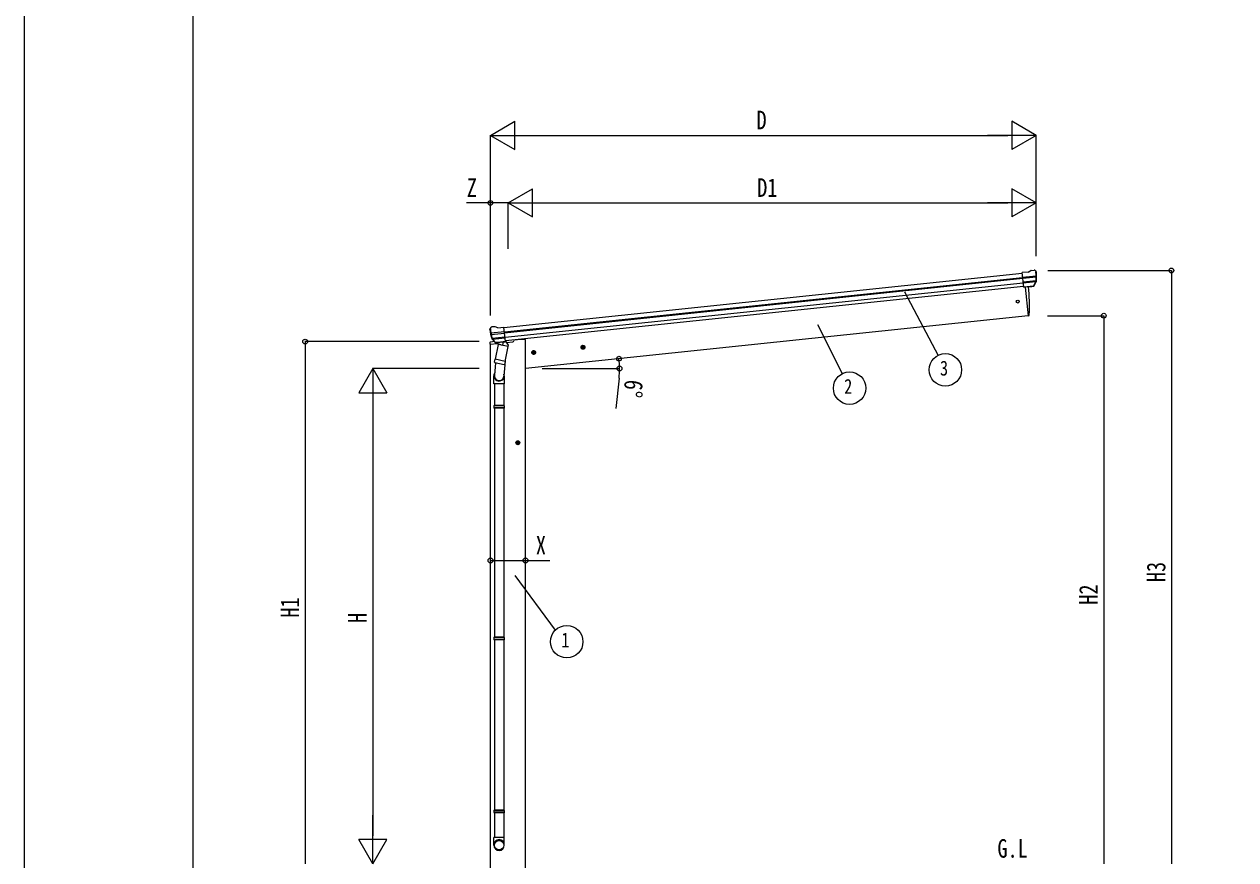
# Model space of a CAD drawing. Units: millimetres, scale not verified. Extents: x -10512 to 10512, y -7425 to 7425.
# Drawn here: x -10512 to -5137, y -4764 to -1054 of the extents above; entities that cross this region are included whole.
import ezdxf
from ezdxf.enums import TextEntityAlignment as Align

# ---------------------------------------------------------------- set-up
doc = ezdxf.new("R2010")
doc.units = ezdxf.units.MM
doc.header["$LTSCALE"] = 40
for name, color, linetype in [('0-2_USER1', 3, 'Continuous'), ('0-4_YKK_13', 4, 'Continuous'), ('0-5_YKK_A1', 4, 'Continuous'), ('0-6_YKK_D', 6, 'Continuous'), ('0-7_YKK_ZWAK', 7, 'Continuous')]:
    doc.layers.add(name, color=color, linetype=linetype)
doc.styles.add('ＭＳ ゴシック', font='')
doc.styles.get('ＭＳ ゴシック').set_extended_font_data('MS Gothic')

msp = doc.modelspace()

# ---------------------------------------------------------------- linework, layer by layer
at = {"layer": '0-4_YKK_13'}
for p, q in [((-6031.75, -2145.24), (-6031.76, -2145.24)), ((-6028.09, -2146.33), (-6028.09, -2146.33)), ((-6028.09, -2146.33), (-6023.77, -2149.83)), ((-6023.77, -2149.83), (-6022.91, -2150.52)), ((-6058.07, -2154.04), (-6084.59, -2156.83)), ((-6077.81, -2221.38), (-6084.59, -2156.83)), ((-6082.43, -2177.36), (-6022.7, -2171.08)), ((-6022.22, -2176.95), (-6081.82, -2183.21)), ((-6023.05, -2193.7), (-6080.09, -2199.7)), ((-6024.44, -2198.36), (-6079.62, -2204.16)), ((-6033, -2214.94), (-6023.55, -2196.64)), ((-6031.95, -2215.37), (-6021.83, -2197.11)), ((-6021.52, -2154.22), (-6021.83, -2152.37)), ((-6034.45, -2216.6), (-6077.83, -2221.15)), ((-6077.81, -2221.38), (-6067.86, -2220.33)), ((-6070.92, -2220.66), (-6057.54, -2348.05)), ((-6067.86, -2220.33), (-6067.59, -2220.4)), ((-6067.59, -2220.4), (-6042.26, -2217.74)), ((-6042.26, -2217.74), (-6042, -2217.62)), ((-6042, -2217.62), (-6034.31, -2216.81)), ((-6057.54, -2348.05), (-6055.48, -2347.76)), ((-8446.24, -2409.07), (-8446.32, -2407.2)), ((-8444.96, -2404.3), (-8445.65, -2405.16)), ((-8441.46, -2399.98), (-8444.96, -2404.3)), ((-8381.85, -2419.04), (-8441.59, -2425.31)), ((-8441.46, -2399.98), (-8441.46, -2399.98)), ((-8438.1, -2398.16), (-8438.1, -2398.16)), ((-8410.53, -2401.29), (-8384.01, -2398.51)), ((-8377.22, -2463.06), (-8384.01, -2398.51)), ((-8445.95, -2467.66), (-8446.85, -2474.49)), ((-8446.85, -2474.49), (-8413.12, -2470.95)), ((-8426.44, -2463.3), (-8443.29, -2465.07)), ((-8440.84, -2431.15), (-8381.23, -2424.89)), ((-8423.33, -2466.71), (-8437.02, -2450.96)), ((-8436.53, -2447.37), (-8379.5, -2441.37)), ((-8422.39, -2466.07), (-8435.43, -2450.14)), ((-8434.21, -2451.64), (-8379.03, -2445.84)), ((-8413.02, -2466.82), (-8420.72, -2467.63)), ((-8420.62, -2467.39), (-8377.25, -2462.83)), ((-8419.87, -2467.63), (-8418.31, -2467.47)), ((-8419.87, -2467.63), (-8418.31, -2467.47)), ((-8418.31, -2467.47), (-8380.77, -2463.52)), ((-8418.31, -2467.47), (-8380.77, -2463.52)), ((-8416.51, -2467.93), (-8416.66, -2468.66)), ((-8416.51, -2467.93), (-8416.66, -2468.66)), ((-8416.05, -2469.79), (-8391.3, -2479.54)), ((-8416.05, -2469.79), (-8391.3, -2479.54)), ((-8412.75, -2466.89), (-8413.02, -2466.82)), ((-8387.42, -2464.22), (-8412.75, -2466.89)), ((-8386.91, -2464.55), (-8389.83, -2478.9)), ((-8386.91, -2464.55), (-8389.83, -2478.9)), ((-8387.17, -2464.1), (-8387.42, -2464.22)), ((-8377.22, -2463.06), (-8387.17, -2464.1)), ((-8380.77, -2463.52), (-8379.2, -2463.36)), ((-8380.77, -2463.52), (-8379.2, -2463.36)), ((-8377.39, -2461.48), (-8376.46, -2461.66)), ((-8377.39, -2461.48), (-8376.46, -2461.66)), ((-8376.46, -2461.66), (-8365.26, -2478.59)), ((-8376.46, -2461.66), (-8365.26, -2478.59)), ((-8373.1, -2466.74), (-8343.84, -2463.66)), ((-8338.98, -2456.11), (-8339.4, -2459.34)), ((-8409.89, -2476), (-8423.25, -2541.65)), ((-8409.89, -2476), (-8423.25, -2541.65)), ((-8365.01, -2485.13), (-8409.89, -2476)), ((-8365.01, -2485.13), (-8409.89, -2476)), ((-8407.71, -2473.08), (-8408.37, -2476.31)), ((-8407.71, -2473.08), (-8408.37, -2476.31)), ((-8378.37, -2550.78), (-8365.01, -2485.13)), ((-8378.37, -2550.78), (-8365.01, -2485.13)), ((-8365.26, -2478.59), (-8366.53, -2484.82)), ((-8365.26, -2478.59), (-8366.53, -2484.82)), ((-8420.84, -2556.94), (-8426.4, -2612.66)), ((-8420.84, -2556.94), (-8426.4, -2612.66)), ((-8425.73, -2553.9), (-8423.23, -2541.65)), ((-8425.73, -2553.9), (-8423.23, -2541.65)), ((-8425.51, -2555.3), (-8425.51, -2555.3)), ((-8425.51, -2555.3), (-8425.51, -2555.3)), ((-8424.18, -2556.26), (-8383.22, -2564.59)), ((-8424.18, -2556.26), (-8383.22, -2564.59)), ((-8378.37, -2550.78), (-8423.25, -2541.65)), ((-8378.37, -2550.78), (-8423.25, -2541.65)), ((-8377.93, -2548.64), (-8384.58, -2616.39)), ((-8377.93, -2548.64), (-8384.58, -2616.39)), ((-8378.38, -2550.78), (-8380.92, -2563.25)), ((-8378.38, -2550.78), (-8380.92, -2563.25)), ((-8428.55, -2649.82), (-8428.55, -2615.47)), ((-8428.55, -2649.82), (-8428.55, -2615.47)), ((-8382.55, -2615.17), (-8382.55, -2649.82)), ((-8382.55, -2615.17), (-8382.55, -2649.82)), ((-8382.55, -2649.82), (-8428.55, -2649.82)), ((-8382.55, -2649.82), (-8428.55, -2649.82)), ((-8426.55, -2649.82), (-8426.55, -2746.57)), ((-8426.55, -2649.82), (-8426.55, -2746.57)), ((-8384.55, -2649.82), (-8384.55, -2746.57)), ((-8384.55, -2649.82), (-8384.55, -2746.57)), ((-8428.55, -2748.57), (-8427.55, -2746.57)), ((-8428.55, -2748.57), (-8427.55, -2746.57)), ((-8382.55, -2748.57), (-8428.55, -2748.57)), ((-8382.55, -2748.57), (-8428.55, -2748.57)), ((-8382.55, -2756.57), (-8428.55, -2756.57)), ((-8382.55, -2756.57), (-8428.55, -2756.57)), ((-8383.55, -2746.57), (-8427.55, -2746.57)), ((-8383.55, -2746.57), (-8427.55, -2746.57)), ((-8383.55, -2758.57), (-8427.55, -2758.57)), ((-8383.55, -2758.57), (-8427.55, -2758.57)), ((-8426.55, -2758.57), (-8426.55, -3775.25)), ((-8426.55, -2758.57), (-8426.55, -3775.25)), ((-8384.55, -2758.57), (-8384.55, -3775.25)), ((-8384.55, -2758.57), (-8384.55, -3775.25)), ((-8382.55, -2748.57), (-8383.55, -2746.57)), ((-8382.55, -2748.57), (-8383.55, -2746.57)), ((-8382.55, -2756.57), (-8383.55, -2758.57)), ((-8382.55, -2756.57), (-8383.55, -2758.57)), ((-8382.55, -2748.57), (-8382.55, -2756.57)), ((-8382.55, -2748.57), (-8382.55, -2756.57)), ((-8428.55, -3777.25), (-8427.55, -3775.25)), ((-8428.55, -3777.25), (-8427.55, -3775.25)), ((-8382.55, -3777.25), (-8428.55, -3777.25)), ((-8382.55, -3777.25), (-8428.55, -3777.25)), ((-8382.55, -3785.25), (-8428.55, -3785.25)), ((-8382.55, -3785.25), (-8428.55, -3785.25)), ((-8383.55, -3775.25), (-8427.55, -3775.25)), ((-8383.55, -3775.25), (-8427.55, -3775.25)), ((-8383.55, -3787.25), (-8427.55, -3787.25)), ((-8383.55, -3787.25), (-8427.55, -3787.25)), ((-8426.55, -3787.25), (-8426.55, -4542.94)), ((-8426.55, -3787.25), (-8426.55, -4542.94)), ((-8384.55, -3787.25), (-8384.55, -4542.94)), ((-8384.55, -3787.25), (-8384.55, -4542.94)), ((-8382.55, -3777.25), (-8383.55, -3775.25)), ((-8382.55, -3777.25), (-8383.55, -3775.25)), ((-8382.55, -3785.25), (-8383.55, -3787.25)), ((-8382.55, -3785.25), (-8383.55, -3787.25)), ((-8382.55, -3777.25), (-8382.55, -3785.25)), ((-8382.55, -3777.25), (-8382.55, -3785.25)), ((-8428.55, -4544.94), (-8427.55, -4542.94)), ((-8428.55, -4544.94), (-8427.55, -4542.94)), ((-8382.55, -4544.94), (-8428.55, -4544.94)), ((-8382.55, -4544.94), (-8428.55, -4544.94)), ((-8382.55, -4552.94), (-8428.55, -4552.94)), ((-8382.55, -4552.94), (-8428.55, -4552.94)), ((-8383.55, -4542.94), (-8427.55, -4542.94)), ((-8383.55, -4542.94), (-8427.55, -4542.94)), ((-8383.55, -4554.94), (-8427.55, -4554.94)), ((-8383.55, -4554.94), (-8427.55, -4554.94)), ((-8426.55, -4554.94), (-8426.55, -4664.94)), ((-8426.55, -4554.94), (-8426.55, -4664.94)), ((-8384.55, -4554.94), (-8384.55, -4664.94)), ((-8384.55, -4554.94), (-8384.55, -4664.94)), ((-8382.55, -4544.94), (-8383.55, -4542.94)), ((-8382.55, -4544.94), (-8383.55, -4542.94)), ((-8382.55, -4552.94), (-8383.55, -4554.94)), ((-8382.55, -4552.94), (-8383.55, -4554.94)), ((-8382.55, -4544.94), (-8382.55, -4552.94)), ((-8382.55, -4544.94), (-8382.55, -4552.94)), ((-8428.55, -4699.08), (-8428.55, -4664.94)), ((-8382.55, -4664.94), (-8428.55, -4664.94)), ((-8428.55, -4699.08), (-8428.55, -4664.94)), ((-8382.55, -4664.94), (-8428.55, -4664.94)), ((-8382.55, -4699.08), (-8382.55, -4664.94)), ((-8382.55, -4699.08), (-8382.55, -4664.94))]:
    msp.add_line(p, q, dxfattribs=at)
for points in [[(-6058.07, -2154.04), (-6046.47, -2147.07), (-6046.47, -2147.07)], [(-6045.24, -2146.66), (-6045.24, -2146.66), (-6031.76, -2145.24)], [(-8424.61, -2396.74), (-8424.61, -2396.74), (-8438.1, -2398.16)], [(-8410.53, -2401.29), (-8423.32, -2396.89), (-8423.32, -2396.89)], [(-8428.55, -2748.57), (-8428.55, -2756.57), (-8427.55, -2758.57)], [(-8428.55, -2748.57), (-8428.55, -2756.57), (-8427.55, -2758.57)], [(-8428.55, -3777.25), (-8428.55, -3785.25), (-8427.55, -3787.25)], [(-8428.55, -3777.25), (-8428.55, -3785.25), (-8427.55, -3787.25)], [(-8428.55, -4544.94), (-8428.55, -4552.94), (-8427.55, -4554.94)], [(-8428.55, -4544.94), (-8428.55, -4552.94), (-8427.55, -4554.94)]]:
    msp.add_lwpolyline(points, dxfattribs=at)
msp.add_circle((-6104.33, -2285.5), 6.5, dxfattribs=at)
for centre, radius, start, end in [((-6044.93, -2149.64), 3, 96.02369, 120.97631), ((-6031.23, -2150.21), 5, 51.04426, 95.95574), ((-6215.07, -2175.87), 192.44, 1.4271, 6.57578), ((-6026.22, -2195.26), 3, 332.69111, 354.20009), ((-6222.41, -2175.34), 200.2, 354.20009, 359.53883), ((-5977.42, -2168.97), 45.32, 182.67122, 185.64518), ((-6022.03, -2178.28), 1.35, 95.1605, 97.91927), ((-6019.42, -2176.73), 2.74, 179.02151, 184.43412), ((-6024.45, -2195.66), 3, 331, 354.13916), ((-6222.41, -2175.34), 202, 354.13916, 6), ((-6953.13, -2307.83), 900.99, 357.6414, 5.6433), ((-6034.57, -2213.92), 2.99, 285.2717, 331.00739), ((-6055.9, -2344.79), 3, 278, 357.63919), ((-8245.35, -2387.95), 202, 186, 197.86084), ((-8252.42, -2390), 192.44, 185.42422, 190.5729), ((-8437.57, -2403.13), 5, 96.04426, 140.95574), ((-8424.3, -2399.72), 3, 71.02369, 95.97631), ((-8442.98, -2468.05), 3, 96, 172.5), ((-8486.31, -2432.66), 45.32, 6.35482, 9.32878), ((-8443.61, -2431.52), 2.74, 7.56588, 12.97849), ((-8440.74, -2432.5), 1.35, 94.08073, 96.8395), ((-8245.35, -2387.95), 200.2, 192.46117, 197.79991), ((-8434.76, -2448.99), 3, 197.86084, 221), ((-8433.11, -2448.24), 3, 197.79991, 219.30889), ((-8421.07, -2464.75), 2.99, 220.99261, 266.7283), ((-8419.92, -2467.14), 0.5, 240.73754, 276), ((-8419.92, -2467.14), 0.5, 240.73754, 276), ((-8417, -2467.83), 0.5, 348.5, 96), ((-8417, -2467.83), 0.5, 348.5, 96), ((-8415.68, -2468.86), 1, 168.5, 248.5), ((-8415.68, -2468.86), 1, 168.5, 248.5), ((-8386.32, -2464.71), 0.604, 93.09842, 164.70595), ((-8386.32, -2464.71), 0.604, 93.09842, 164.70595), ((-8379.26, -2462.86), 0.5, 276, 311.26246), ((-8379.26, -2462.86), 0.5, 276, 311.26246), ((-8344.36, -2458.69), 5, 276, 352.5), ((-8390.82, -2478.63), 1.03, 242.53897, 344.46569), ((-8390.82, -2478.63), 1.03, 242.53897, 344.46569), ((-8423.82, -2554.32), 1.95, 167.54017, 209.97766), ((-8423.82, -2554.32), 1.95, 167.54017, 209.97766), ((-8423.78, -2554.3), 2, 209.90962, 258.5), ((-8423.78, -2554.3), 2, 209.90962, 258.5), ((-8382.82, -2562.63), 2, 258.5, 341.96843), ((-8382.82, -2562.63), 2, 258.5, 341.96843), ((-8398.55, -2615.47), 30, 177.45142, 180), ((-8398.55, -2615.47), 30, 177.45142, 180)]:
    msp.add_arc(centre, radius, start, end, dxfattribs=at)
for centre, major_axis, ratio, start_param, end_param in [((-6023.78, -2153.83), (-0.87, 5.91), 0.020485, 0.671432, 1.5691306), ((-6029.17, -2149.31), (5.88, -1.31), 0.24881, 0.460585, 0.4641038), ((-6024.79, -2152.85), (-2.34, 1.9), 0.995767, 3.9859716, 4.712389), ((-6220.11, -2197.28), (-20.92, 199.05), 0.994373, 4.7113789, 4.7277536), ((-6034.77, -2213.62), (-0.11, 3), 0.642905, 3.2459383, 4.203928), ((-6034.63, -2213.82), (1.66, -2.51), 0.997631, 5.8041905, 5.8929484), ((-6034.7, -2213.71), (3.53, -2.11), 0.650902, 5.2561448, 5.3289554), ((-6032.33, -2213.36), (1.08, 3.13), 0.040856, 2.1135035, 2.1416249), ((-8443.32, -2407.05), (1.9, 2.34), 0.995767, 1.5707963, 2.2972137), ((-8439.78, -2402.67), (-5.48, -2.51), 0.24881, 5.8190815, 5.8226003), ((-8444.11, -2408.21), (-0.38, 5.97), 0.020485, 4.7140547, 5.6117533), ((-8243.04, -2409.9), (-20.92, 199.05), 0.994373, 1.5554317, 1.5718064), ((-8423.37, -2464.67), (-1.71, 2.84), 0.040856, 4.1415604, 4.1696818), ((-8420.94, -2464.41), (-0.51, 2.96), 0.642905, 2.0792573, 3.037247), ((-8420.98, -2464.52), (-3.02, -2.79), 0.650902, 0.9542299, 1.0270405), ((-8421.02, -2464.64), (-1.1, -2.8), 0.997631, 0.3902369, 0.4789948), ((-8405.55, -2615.17), (23, 0), 0.996195, 2.621936, 6.6074797), ((-8405.55, -2615.17), (23, 0), 0.996195, 2.621936, 6.6074797), ((-8405.55, -2615.17), (21, 0), 0.996195, 3.0215498, 6.2247991), ((-8405.55, -2615.17), (21, 0), 0.996195, 3.0215498, 6.2247991), ((-8405.55, -4697.34), (-23, 0), 0.996195, 3.1415927, 6.2831853), ((-8405.55, -4697.34), (-23, 0), 0.996195, 3.1415927, 6.2831853), ((-8405.55, -4699.08), (-23, 0), 0.996195, 3.1415927, 6.2831853), ((-8405.55, -4699.08), (-23, 0), 0.996195, 3.1415927, 6.2831853), ((-8405.55, -4699.08), (0, -23.43), 0.981806, 4.712389, 7.8539816), ((-8405.55, -4699.08), (0, -23.43), 0.981806, 4.712389, 7.8539816)]:
    msp.add_ellipse(centre, major_axis=major_axis, ratio=ratio, start_param=start_param, end_param=end_param, dxfattribs=at)
msp.add_ellipse((-8405.55, -4699.08), major_axis=(21, 0), ratio=0.996195, dxfattribs=at)
msp.add_ellipse((-8405.55, -4699.08), major_axis=(21, 0), ratio=0.996195, dxfattribs=at)
at = {"layer": '0-5_YKK_A1'}
for p, q in [((-8383.8, -2400.5), (-6084.38, -2158.82)), ((-8381.81, -2419.39), (-6082.4, -2177.71)), ((-8381.38, -2423.57), (-6081.96, -2181.89)), ((-8379.28, -2443.43), (-6079.87, -2201.75)), ((-6078.11, -2218.49), (-8377.53, -2460.17)), ((-6070.92, -2220.66), (-6057.54, -2348.05)), ((-6057.54, -2348.05), (-8288.21, -2582.5)), ((-8288.21, -5332.5), (-8288.21, -2453.5)), ((-8443.71, -5332.5), (-8443.71, -2474.16)), ((-8242.04, -2510.28), (-8261.93, -2512.37)), ((-8252.77, -2503.86), (-8258.85, -2508.27)), ((-8258.85, -2508.27), (-8258.06, -2515.74)), ((-8258.06, -2515.74), (-8251.21, -2518.79)), ((-8250.94, -2521.27), (-8253.03, -2501.38)), ((-8245.92, -2506.91), (-8252.77, -2503.86)), ((-8023.25, -2487.28), (-8043.14, -2489.37)), ((-8033.98, -2480.86), (-8040.05, -2485.28)), ((-8040.05, -2485.28), (-8039.27, -2492.74)), ((-8039.27, -2492.74), (-8032.41, -2495.79)), ((-8032.15, -2498.27), (-8034.24, -2478.38)), ((-8027.12, -2483.92), (-8033.98, -2480.86)), ((-8322.21, -2922.05), (-8322.21, -2902.05)), ((-8312.21, -2912.05), (-8332.21, -2912.05)), ((-8322.21, -2904.55), (-8328.71, -2908.3)), ((-8328.71, -2908.3), (-8328.71, -2915.8)), ((-8328.71, -2915.8), (-8322.21, -2919.56)), ((-8315.71, -2908.3), (-8322.21, -2904.55))]:
    msp.add_line(p, q, dxfattribs=at)
for points in [[(-8288.21, -2453.5), (-8308.21, -2453.5), (-8339.06, -2456.74)], [(-8251.21, -2518.79), (-8245.13, -2514.38), (-8245.92, -2506.91)], [(-8032.41, -2495.79), (-8026.34, -2491.38), (-8027.12, -2483.92)], [(-8322.21, -2919.56), (-8315.71, -2915.8), (-8315.71, -2908.3)]]:
    msp.add_lwpolyline(points, dxfattribs=at)
for centre, radius in [((-8251.99, -2511.32), 8.5), ((-8251.99, -2511.32), 7.7), ((-8251.99, -2511.32), 6.5), ((-8033.19, -2488.33), 8.5), ((-8033.19, -2488.33), 7.7), ((-8033.19, -2488.33), 6.5), ((-8322.21, -2912.05), 8.5), ((-8322.21, -2912.05), 7.7), ((-8322.21, -2912.05), 6.5)]:
    msp.add_circle(centre, radius, dxfattribs=at)
at = {"layer": '0-6_YKK_D'}
for p, q in [((-8444.21, -1547.22), (-8335.95, -1484.72)), ((-8335.95, -1609.72), (-8335.95, -1484.72)), ((-6022.49, -1547.22), (-6130.74, -1484.72)), ((-6130.74, -1484.72), (-6130.74, -1609.72)), ((-8444.21, -2346.57), (-8444.21, -1546.22)), ((-8444.21, -1547.22), (-8335.95, -1609.72)), ((-8444.21, -1547.22), (-8227.7, -1547.22)), ((-8319.21, -1547.22), (-6147.49, -1547.22)), ((-6022.49, -1547.22), (-6239, -1547.22)), ((-6022.49, -1547.22), (-6130.74, -1609.72)), ((-6022.49, -2084.4), (-6022.49, -1546.22)), ((-8365.96, -1847.22), (-8257.7, -1784.72)), ((-8257.7, -1909.72), (-8257.7, -1784.72)), ((-6022.49, -1847.22), (-6130.74, -1784.72)), ((-6130.74, -1784.72), (-6130.74, -1909.72)), ((-8444.21, -2345.52), (-8444.21, -1846.22)), ((-8365.96, -2050.63), (-8365.96, -1846.22)), ((-8365.96, -2050.63), (-8365.96, -1846.22)), ((-8365.96, -1847.22), (-8257.7, -1909.72)), ((-8365.96, -1847.22), (-8149.45, -1847.22)), ((-8240.96, -1847.22), (-6147.49, -1847.22)), ((-6022.49, -1847.22), (-6239, -1847.22)), ((-6022.49, -1847.22), (-6130.74, -1909.72)), ((-6022.49, -2083.4), (-6022.49, -1846.22)), ((-5970.66, -2147.22), (-5421.49, -2147.22)), ((-5422.49, -2147.22), (-5422.49, -4782.5)), ((-6607.35, -2242.79), (-6457.45, -2524.19)), ((-5971.66, -2348.05), (-5721.49, -2348.05)), ((-5722.49, -2348.05), (-5722.49, -4782.5)), ((-6992.56, -2387.04), (-6882.67, -2605.33)), ((-8494.21, -2463.01), (-9266.96, -2463.01)), ((-9265.96, -2463.01), (-9265.96, -4782.5)), ((-8965.96, -2582.5), (-9028.46, -2690.75)), ((-8494.21, -2582.5), (-8966.96, -2582.5)), ((-8965.96, -2582.5), (-8903.46, -2690.75)), ((-8965.96, -2582.5), (-8965.96, -2799.01)), ((-8213.84, -2582.5), (-7870.25, -2582.5)), ((-7873.41, -2624.94), (-7887.26, -2760.24)), ((-9028.46, -2690.75), (-8903.46, -2690.75)), ((-8965.96, -2707.5), (-8965.96, -4657.5)), ((-8335.85, -3501.82), (-8156.06, -3744.46)), ((-8965.96, -4782.5), (-8965.96, -4565.99)), ((-8965.96, -4782.5), (-9028.46, -4674.25)), ((-8903.46, -4674.25), (-9028.46, -4674.25)), ((-8965.96, -4782.5), (-8903.46, -4674.25))]:
    msp.add_line(p, q, dxfattribs=at)
for points in [[(-8365.96, -1847.22), (-8444.21, -1847.22), (-8550.71, -1847.22)], [(-8443.71, -3435.01), (-8288.21, -3435.01), (-8180.37, -3435.01)]]:
    msp.add_lwpolyline(points, dxfattribs=at)
for centre, radius in [((-8444.21, -1847.22), 10.62), ((-5422.49, -2147.22), 10.62), ((-5722.49, -2348.05), 10.62), ((-9265.96, -2463.01), 10.62), ((-6425.23, -2588.57), 72), ((-7873.53, -2538.92), 10.62), ((-7871.25, -2582.5), 10.62), ((-6850.3, -2669.64), 72), ((-8443.71, -3435.01), 10.62), ((-8288.21, -3435.01), 10.62), ((-8105.34, -3795.56), 72)]:
    msp.add_circle(centre, radius, dxfattribs=at)
for start, end in [(360, 6), (354.15737, 360)]:
    msp.add_arc((-8288.21, -2582.5), 416.96, start, end, dxfattribs=at)
at = {"layer": '0-7_YKK_ZWAK'}
msp.add_line((-9762.45, -6312.5), (-9762.45, 6937.5), dxfattribs=at)
msp.add_lwpolyline([(-10512.5, -7425), (10512.5, -7425), (10512.5, 7425), (-10512.5, 7425)], close=True, dxfattribs=at)

# ---------------------------------------------------------------- texts
at = {"layer": '0-2_USER1', "style": 'ＭＳ ゴシック', "width": 0.8}
msp.add_text('G.L', height=82.48, dxfattribs=at).set_placement((-6194.5, -4779.26), align=Align.BOTTOM_LEFT)
at = {"layer": '0-6_YKK_D', "style": 'ＭＳ ゴシック', "width": 0.8}
for s, height, p in [('D', 82.48, (-7263.35, -1545.22)), ('Z', 82.48, (-8548.71, -1845.22)), ('D1', 82.48, (-7260.22, -1845.22)), ('3', 65.98, (-6449.23, -2633.57)), ('2', 65.98, (-6874.3, -2714.64)), ('X', 82.48, (-8242.37, -3433.01)), ('1', 65.98, (-8129.34, -3840.56))]:
    msp.add_text(s, height=height, dxfattribs=at).set_placement(p, align=Align.BOTTOM_LEFT)
for s, rotation, p in [('6°', 264.157, (-7871.63, -2627.14)), ('H3', 90, (-5424.49, -3530.86)), ('H2', 90, (-5724.49, -3631.27)), ('H1', 90, (-9267.96, -3688.76)), ('H', 90, (-8967.96, -3712.5))]:
    msp.add_text(s, height=82.48, rotation=rotation, dxfattribs=at).set_placement(p, align=Align.BOTTOM_LEFT)

doc.saveas('drawing.dxf')
